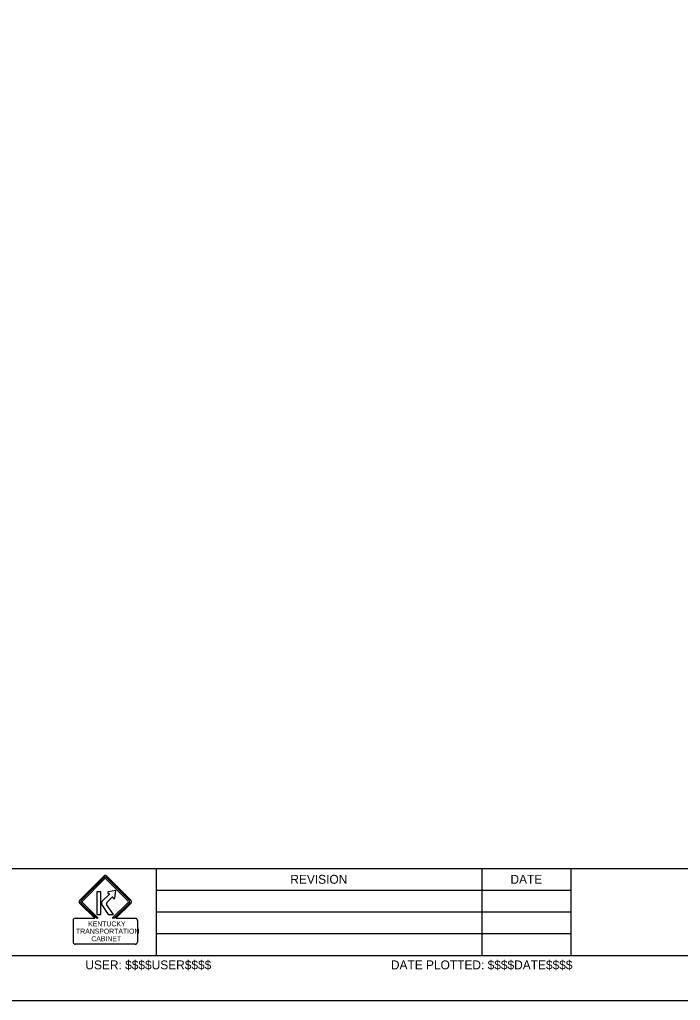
# Model space of a CAD drawing. Extents: x 1000 to 1502, y 1001 to 1522.
# Drawn here: x 1007.75 to 1015.16, y 1450 to 1461 of the extents above; entities that cross this region are included whole.
import ezdxf

# ---------------------------------------------------------------- set-up
doc = ezdxf.new("R2010")
doc.units = 0
for name, color, linetype in [('KYTC_Logo', 7, 'Continuous'), ('SB_PL_CUTLINE_PR', 7, 'Continuous'), ('SB_PL_SBL0_PR', 7, 'Continuous'), ('SB_PL_SBL4_PR', 7, 'Continuous'), ('SB_PL_SBTXT0_PT', 7, 'Continuous')]:
    doc.layers.add(name, color=color, linetype=linetype)

msp = doc.modelspace()

# ---------------------------------------------------------------- linework, layer by layer
at = {"layer": 'KYTC_Logo'}
for p, q in [((1008.421, 1451.119), (1008.698, 1451.397)), ((1008.44, 1451.119), (1008.698, 1451.377)), ((1008.704, 1451.363), (1008.454, 1451.112)), ((1008.968, 1451.112), (1008.718, 1451.363)), ((1009.001, 1451.119), (1008.724, 1451.397)), ((1008.724, 1451.377), (1008.982, 1451.119)), ((1008.829, 1451.232), (1008.746, 1451.218)), ((1008.817, 1451.147), (1008.829, 1451.232)), ((1008.757, 1451.191), (1008.677, 1451.111)), ((1008.727, 1451.096), (1008.79, 1451.159)), ((1008.744, 1451.2), (1008.756, 1451.196)), ((1008.794, 1451.158), (1008.799, 1451.145)), ((1008.421, 1451.092), (1008.592, 1450.921)), ((1008.611, 1450.921), (1008.44, 1451.092)), ((1008.454, 1451.099), (1008.632, 1450.921)), ((1008.673, 1451.07), (1008.745, 1450.962)), ((1008.802, 1450.962), (1008.726, 1451.076)), ((1008.79, 1450.921), (1008.968, 1451.099)), ((1008.982, 1451.092), (1008.811, 1450.921)), ((1009.001, 1451.092), (1008.83, 1450.921)), ((1008.374, 1450.921), (1008.592, 1450.921)), ((1008.632, 1450.921), (1008.611, 1450.921)), ((1008.745, 1450.962), (1008.802, 1450.962)), ((1008.811, 1450.921), (1008.79, 1450.921)), ((1008.83, 1450.921), (1009.048, 1450.921)), ((1008.35, 1450.897), (1008.35, 1450.654)), ((1009.072, 1450.897), (1009.072, 1450.654)), ((1009.048, 1450.631), (1008.374, 1450.631))]:
    msp.add_line(p, q, dxfattribs=at)
msp.add_lwpolyline([(1008.618, 1450.963), (1008.662, 1450.963), (1008.662, 1451.216), (1008.618, 1451.216)], close=True, dxfattribs=at)
for centre, radius, start, end in [((1008.711, 1451.383), 0.0186, 44.9384, 135.0616), ((1008.711, 1451.364), 0.0186, 44.9384, 135.0616), ((1008.711, 1451.357), 0.0093, 44.9384, 135.0616), ((1008.748, 1451.209), 0.0093, 99.2268, 248.7093), ((1008.755, 1451.193), 0.00266, 315.3067, 68.7093), ((1008.792, 1451.157), 0.00266, 22.0959, 135.3067), ((1008.808, 1451.149), 0.0093, 202.0959, 352.1032), ((1008.434, 1451.106), 0.0186, 135.0616, 224.9384), ((1008.453, 1451.106), 0.0186, 135.0616, 224.9384), ((1008.46, 1451.106), 0.0093, 135.0616, 224.9384), ((1008.699, 1451.088), 0.0319, 135.3067, 213.9168), ((1008.739, 1451.085), 0.0159, 135.3067, 213.9168), ((1008.961, 1451.106), 0.0093, 315.0616, 44.9384), ((1008.969, 1451.106), 0.0186, 315.0616, 44.9384), ((1008.988, 1451.106), 0.0186, 315.0616, 44.9384), ((1008.374, 1450.897), 0.0239, 90, 180), ((1009.048, 1450.897), 0.0239, 0, 90), ((1008.374, 1450.654), 0.0239, 180, 270), ((1009.048, 1450.654), 0.0239, 270, 0)]:
    msp.add_arc(centre, radius, start, end, dxfattribs=at)
at = {"layer": 'SB_PL_CUTLINE_PR'}
msp.add_lwpolyline([(1000, 1450), (1036, 1450), (1036, 1472), (1000, 1472)], close=True, dxfattribs=at)
at = {"layer": 'SB_PL_SBL0_PR'}
for p, q in [((1012.938, 1450.505), (1012.938, 1451.48)), ((1009.284, 1451.236), (1013.938, 1451.236)), ((1009.284, 1450.993), (1013.938, 1450.993)), ((1009.284, 1450.749), (1013.938, 1450.749))]:
    msp.add_line(p, q, dxfattribs=at)
at = {"layer": 'SB_PL_SBL4_PR'}
for p, q in [((1002.497, 1451.48), (1035.497, 1451.48)), ((1009.284, 1450.505), (1009.284, 1451.48)), ((1013.938, 1450.505), (1013.938, 1451.48))]:
    msp.add_line(p, q, dxfattribs=at)
msp.add_lwpolyline([(1002.497, 1450.505), (1035.497, 1450.505), (1035.497, 1471.505), (1002.497, 1471.505)], close=True, dxfattribs=at)

# ---------------------------------------------------------------- texts
at = {"layer": 'KYTC_Logo'}
for s, height, p in [('TRANSPORTATION', 0.05581, (1008.383, 1450.748)), ('KENTUCKY', 0.0558, (1008.519, 1450.831)), ('CABINET', 0.0558, (1008.554, 1450.664))]:
    msp.add_text(s, height=height, dxfattribs=at).set_placement(p)
at = {"layer": 'SB_PL_SBTXT0_PT'}
for s, p in [('REVISION', (1010.787, 1451.308)), ('DATE', (1013.256, 1451.308)), ('USER: $$$$USER$$$$', (1008.488, 1450.348)), ('DATE PLOTTED: $$$$DATE$$$$', (1011.915, 1450.348))]:
    msp.add_text(s, height=0.1, dxfattribs=at).set_placement(p)

doc.saveas('drawing.dxf')
